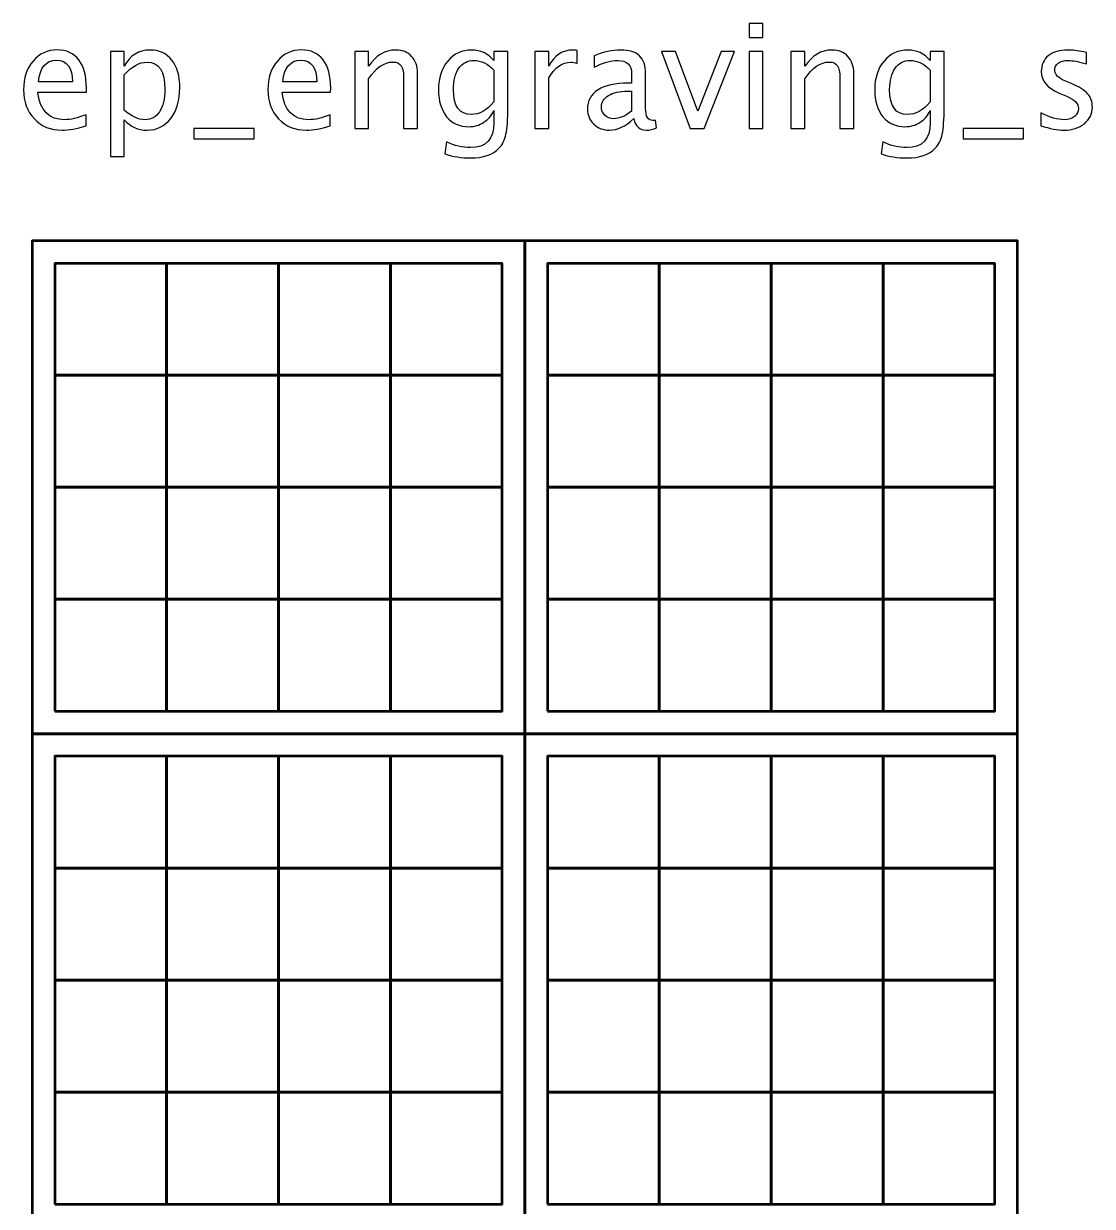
# Model space of a CAD drawing. Header units: centimetres. Extents: x -206 to 200, y -220 to 221.
# Drawn here: x -71 to 59.1, y 76.5 to 220.4 of the extents above; entities that cross this region are included whole.
import ezdxf

# ---------------------------------------------------------------- set-up
doc = ezdxf.new("R2010")
doc.units = ezdxf.units.CM
doc.header["$MEASUREMENT"] = 0
doc.layers.add('Layer 1', color=7, linetype='Continuous')

msp = doc.modelspace()

# ---------------------------------------------------------------- linework, layer by layer
at = {"layer": 'Layer 1', "color": 4, "lineweight": 53}
for points in [[(-70, 134), (-10, 134), (-10, 194), (-70, 194), (-70, 134)], [(-10, 134), (50, 134), (50, 194), (-10, 194), (-10, 134)], [(-67.25, 136.75), (-12.75, 136.75), (-12.75, 191.25), (-67.25, 191.25), (-67.25, 136.75)], [(-7.25, 136.75), (47.25, 136.75), (47.25, 191.25), (-7.25, 191.25), (-7.25, 136.75)], [(-70, 74), (-10, 74), (-10, 134), (-70, 134), (-70, 74)], [(-10, 74), (50, 74), (50, 134), (-10, 134), (-10, 74)], [(-67.25, 76.75), (-12.75, 76.75), (-12.75, 131.25), (-67.25, 131.25), (-67.25, 76.75)], [(-7.25, 76.75), (47.25, 76.75), (47.25, 131.25), (-7.25, 131.25), (-7.25, 76.75)]]:
    msp.add_lwpolyline(points, close=True, dxfattribs=at)
at = {"layer": 'Layer 1', "lineweight": 53}
for points in [[(-67.25, 177.625), (-53.625, 177.625), (-53.625, 191.25), (-67.25, 191.25), (-67.25, 177.625)], [(-53.625, 177.625), (-40, 177.625), (-40, 191.25), (-53.625, 191.25), (-53.625, 177.625)], [(-40, 177.625), (-26.375, 177.625), (-26.375, 191.25), (-40, 191.25), (-40, 177.625)], [(-26.375, 177.625), (-12.75, 177.625), (-12.75, 191.25), (-26.375, 191.25), (-26.375, 177.625)], [(-7.25, 177.625), (6.375, 177.625), (6.375, 191.25), (-7.25, 191.25), (-7.25, 177.625)], [(6.375, 177.625), (20, 177.625), (20, 191.25), (6.375, 191.25), (6.375, 177.625)], [(20, 177.625), (33.625, 177.625), (33.625, 191.25), (20, 191.25), (20, 177.625)], [(33.625, 177.625), (47.25, 177.625), (47.25, 191.25), (33.625, 191.25), (33.625, 177.625)], [(-67.25, 164), (-53.625, 164), (-53.625, 177.625), (-67.25, 177.625), (-67.25, 164)], [(-53.625, 164), (-40, 164), (-40, 177.625), (-53.625, 177.625), (-53.625, 164)], [(-40, 164), (-26.375, 164), (-26.375, 177.625), (-40, 177.625), (-40, 164)], [(-26.375, 164), (-12.75, 164), (-12.75, 177.625), (-26.375, 177.625), (-26.375, 164)], [(-7.25, 164), (6.375, 164), (6.375, 177.625), (-7.25, 177.625), (-7.25, 164)], [(6.375, 164), (20, 164), (20, 177.625), (6.375, 177.625), (6.375, 164)], [(20, 164), (33.625, 164), (33.625, 177.625), (20, 177.625), (20, 164)], [(33.625, 164), (47.25, 164), (47.25, 177.625), (33.625, 177.625), (33.625, 164)], [(-67.25, 150.375), (-53.625, 150.375), (-53.625, 164), (-67.25, 164), (-67.25, 150.375)], [(-53.625, 150.375), (-40, 150.375), (-40, 164), (-53.625, 164), (-53.625, 150.375)], [(-40, 150.375), (-26.375, 150.375), (-26.375, 164), (-40, 164), (-40, 150.375)], [(-26.375, 150.375), (-12.75, 150.375), (-12.75, 164), (-26.375, 164), (-26.375, 150.375)], [(-7.25, 150.375), (6.375, 150.375), (6.375, 164), (-7.25, 164), (-7.25, 150.375)], [(6.375, 150.375), (20, 150.375), (20, 164), (6.375, 164), (6.375, 150.375)], [(20, 150.375), (33.625, 150.375), (33.625, 164), (20, 164), (20, 150.375)], [(33.625, 150.375), (47.25, 150.375), (47.25, 164), (33.625, 164), (33.625, 150.375)], [(-67.25, 136.75), (-53.625, 136.75), (-53.625, 150.375), (-67.25, 150.375), (-67.25, 136.75)], [(-53.625, 136.75), (-40, 136.75), (-40, 150.375), (-53.625, 150.375), (-53.625, 136.75)], [(-40, 136.75), (-26.375, 136.75), (-26.375, 150.375), (-40, 150.375), (-40, 136.75)], [(-26.375, 136.75), (-12.75, 136.75), (-12.75, 150.375), (-26.375, 150.375), (-26.375, 136.75)], [(-7.25, 136.75), (6.375, 136.75), (6.375, 150.375), (-7.25, 150.375), (-7.25, 136.75)], [(6.375, 136.75), (20, 136.75), (20, 150.375), (6.375, 150.375), (6.375, 136.75)], [(20, 136.75), (33.625, 136.75), (33.625, 150.375), (20, 150.375), (20, 136.75)], [(33.625, 136.75), (47.25, 136.75), (47.25, 150.375), (33.625, 150.375), (33.625, 136.75)], [(-67.25, 117.625), (-53.625, 117.625), (-53.625, 131.25), (-67.25, 131.25), (-67.25, 117.625)], [(-53.625, 117.625), (-40, 117.625), (-40, 131.25), (-53.625, 131.25), (-53.625, 117.625)], [(-40, 117.625), (-26.375, 117.625), (-26.375, 131.25), (-40, 131.25), (-40, 117.625)], [(-26.375, 117.625), (-12.75, 117.625), (-12.75, 131.25), (-26.375, 131.25), (-26.375, 117.625)], [(-7.25, 117.625), (6.375, 117.625), (6.375, 131.25), (-7.25, 131.25), (-7.25, 117.625)], [(6.375, 117.625), (20, 117.625), (20, 131.25), (6.375, 131.25), (6.375, 117.625)], [(20, 117.625), (33.625, 117.625), (33.625, 131.25), (20, 131.25), (20, 117.625)], [(33.625, 117.625), (47.25, 117.625), (47.25, 131.25), (33.625, 131.25), (33.625, 117.625)], [(-67.25, 104), (-53.625, 104), (-53.625, 117.625), (-67.25, 117.625), (-67.25, 104)], [(-53.625, 104), (-40, 104), (-40, 117.625), (-53.625, 117.625), (-53.625, 104)], [(-40, 104), (-26.375, 104), (-26.375, 117.625), (-40, 117.625), (-40, 104)], [(-26.375, 104), (-12.75, 104), (-12.75, 117.625), (-26.375, 117.625), (-26.375, 104)], [(-7.25, 104), (6.375, 104), (6.375, 117.625), (-7.25, 117.625), (-7.25, 104)], [(6.375, 104), (20, 104), (20, 117.625), (6.375, 117.625), (6.375, 104)], [(20, 104), (33.625, 104), (33.625, 117.625), (20, 117.625), (20, 104)], [(33.625, 104), (47.25, 104), (47.25, 117.625), (33.625, 117.625), (33.625, 104)], [(-67.25, 90.375), (-53.625, 90.375), (-53.625, 104), (-67.25, 104), (-67.25, 90.375)], [(-53.625, 90.375), (-40, 90.375), (-40, 104), (-53.625, 104), (-53.625, 90.375)], [(-40, 90.375), (-26.375, 90.375), (-26.375, 104), (-40, 104), (-40, 90.375)], [(-26.375, 90.375), (-12.75, 90.375), (-12.75, 104), (-26.375, 104), (-26.375, 90.375)], [(-7.25, 90.375), (6.375, 90.375), (6.375, 104), (-7.25, 104), (-7.25, 90.375)], [(6.375, 90.375), (20, 90.375), (20, 104), (6.375, 104), (6.375, 90.375)], [(20, 90.375), (33.625, 90.375), (33.625, 104), (20, 104), (20, 90.375)], [(33.625, 90.375), (47.25, 90.375), (47.25, 104), (33.625, 104), (33.625, 90.375)], [(-67.25, 76.75), (-53.625, 76.75), (-53.625, 90.375), (-67.25, 90.375), (-67.25, 76.75)], [(-53.625, 76.75), (-40, 76.75), (-40, 90.375), (-53.625, 90.375), (-53.625, 76.75)], [(-40, 76.75), (-26.375, 76.75), (-26.375, 90.375), (-40, 90.375), (-40, 76.75)], [(-26.375, 76.75), (-12.75, 76.75), (-12.75, 90.375), (-26.375, 90.375), (-26.375, 76.75)], [(-7.25, 76.75), (6.375, 76.75), (6.375, 90.375), (-7.25, 90.375), (-7.25, 76.75)], [(6.375, 76.75), (20, 76.75), (20, 90.375), (6.375, 90.375), (6.375, 76.75)], [(20, 76.75), (33.625, 76.75), (33.625, 90.375), (20, 90.375), (20, 76.75)], [(33.625, 76.75), (47.25, 76.75), (47.25, 90.375), (33.625, 90.375), (33.625, 76.75)]]:
    msp.add_lwpolyline(points, close=True, dxfattribs=at)
at = {"layer": 'Layer 1'}
for points, knots in [([(17.30567, 218.73002), (17.30567, 218.73002), (17.30567, 220.42336), (17.30567, 220.42336), (17.30567, 220.42336), (17.30567, 220.42336), (18.99901, 220.42336), (18.99901, 220.42336), (18.99901, 220.42336), (18.99901, 220.42336), (18.99901, 218.73002), (18.99901, 218.73002), (18.99901, 218.73002), (18.99901, 218.73002), (17.30567, 218.73002), (17.30567, 218.73002)], [0, 0, 0, 0, 0.2, 0.2, 0.2, 0.2, 0.4, 0.4, 0.4, 0.4, 0.6, 0.6, 0.6, 0.6, 1, 1, 1, 1]), ([(-63.43929, 207.9703), (-64.577, 207.62928), (-65.55008, 207.45877), (-66.36146, 207.45877), (-66.36146, 207.45877), (-67.74612, 207.45877), (-68.87207, 207.91738), (-69.73931, 208.83167), (-69.73931, 208.83167), (-70.60656, 209.74595), (-71.04165, 210.93069), (-71.04165, 212.38884), (-71.04165, 212.38884), (-71.04165, 213.80289), (-70.65947, 214.96412), (-69.89218, 215.87252), (-69.89218, 215.87252), (-69.12489, 216.77799), (-68.14299, 217.23072), (-66.94649, 217.23072), (-66.94649, 217.23072), (-65.81466, 217.23072), (-64.93859, 216.82796), (-64.32123, 216.02245), (-64.32123, 216.02245), (-63.70387, 215.21694), (-63.39519, 214.0763), (-63.39519, 212.59757), (-63.39519, 212.59757), (-63.39519, 212.59757), (-63.40401, 212.08016), (-63.40401, 212.08016), (-63.40401, 212.08016), (-63.40401, 212.08016), (-69.31304, 212.08016), (-69.31304, 212.08016), (-69.31304, 212.08016), (-69.06609, 209.8459), (-67.97542, 208.72877), (-66.04396, 208.72877), (-66.04396, 208.72877), (-65.33547, 208.72877), (-64.46822, 208.92868), (-63.43929, 209.3285), (-63.43929, 209.3285), (-63.43929, 209.3285), (-63.43929, 207.9703), (-63.43929, 207.9703)], [0, 0, 0, 0, 0.076923077, 0.076923077, 0.076923077, 0.076923077, 0.153846154, 0.153846154, 0.153846154, 0.153846154, 0.230769231, 0.230769231, 0.230769231, 0.230769231, 0.307692308, 0.307692308, 0.307692308, 0.307692308, 0.384615385, 0.384615385, 0.384615385, 0.384615385, 0.461538462, 0.461538462, 0.461538462, 0.461538462, 0.538461538, 0.538461538, 0.538461538, 0.538461538, 0.615384615, 0.615384615, 0.615384615, 0.615384615, 0.692307692, 0.692307692, 0.692307692, 0.692307692, 0.769230769, 0.769230769, 0.769230769, 0.769230769, 0.846153846, 0.846153846, 0.846153846, 0.846153846, 1, 1, 1, 1]), ([(-69.22484, 213.35016), (-69.22484, 213.35016), (-65.09734, 213.35016), (-65.09734, 213.35016), (-65.09734, 213.35016), (-65.09734, 215.09053), (-65.74704, 215.96072), (-67.0435, 215.96072), (-67.0435, 215.96072), (-68.34878, 215.96072), (-69.07491, 215.09053), (-69.22484, 213.35016)], [0, 0, 0, 0, 0.25, 0.25, 0.25, 0.25, 0.5, 0.5, 0.5, 0.5, 1, 1, 1, 1]), ([(-60.47302, 204.26613), (-60.47302, 204.26613), (-60.47302, 217.01905), (-60.47302, 217.01905), (-60.47302, 217.01905), (-60.47302, 217.01905), (-58.77968, 217.01905), (-58.77968, 217.01905), (-58.77968, 217.01905), (-58.77968, 217.01905), (-58.77968, 215.25222), (-58.77968, 215.25222), (-58.77968, 215.25222), (-58.08589, 216.56044), (-57.04225, 217.21308), (-55.65172, 217.21308), (-55.65172, 217.21308), (-54.52577, 217.21308), (-53.64089, 216.80444), (-52.99413, 215.98424), (-52.99413, 215.98424), (-52.34737, 215.16403), (-52.02399, 214.04396), (-52.02399, 212.62403), (-52.02399, 212.62403), (-52.02399, 211.07769), (-52.39147, 209.82826), (-53.12348, 208.88164), (-53.12348, 208.88164), (-53.85549, 207.93208), (-54.81975, 207.45877), (-56.01332, 207.45877), (-56.01332, 207.45877), (-57.12163, 207.45877), (-58.04473, 207.88211), (-58.77968, 208.73171), (-58.77968, 208.73171), (-58.77968, 208.73171), (-58.77968, 204.26613), (-58.77968, 204.26613), (-58.77968, 204.26613), (-58.77968, 204.26613), (-60.47302, 204.26613), (-60.47302, 204.26613)], [0, 0, 0, 0, 0.083333333, 0.083333333, 0.083333333, 0.083333333, 0.166666667, 0.166666667, 0.166666667, 0.166666667, 0.25, 0.25, 0.25, 0.25, 0.333333333, 0.333333333, 0.333333333, 0.333333333, 0.416666667, 0.416666667, 0.416666667, 0.416666667, 0.5, 0.5, 0.5, 0.5, 0.583333333, 0.583333333, 0.583333333, 0.583333333, 0.666666667, 0.666666667, 0.666666667, 0.666666667, 0.75, 0.75, 0.75, 0.75, 0.833333333, 0.833333333, 0.833333333, 0.833333333, 1, 1, 1, 1]), ([(-33.69131, 207.9703), (-34.82902, 207.62928), (-35.8021, 207.45877), (-36.61348, 207.45877), (-36.61348, 207.45877), (-37.99814, 207.45877), (-39.12409, 207.91738), (-39.99133, 208.83167), (-39.99133, 208.83167), (-40.85858, 209.74595), (-41.29367, 210.93069), (-41.29367, 212.38884), (-41.29367, 212.38884), (-41.29367, 213.80289), (-40.91149, 214.96412), (-40.1442, 215.87252), (-40.1442, 215.87252), (-39.37691, 216.77799), (-38.39501, 217.23072), (-37.19851, 217.23072), (-37.19851, 217.23072), (-36.06668, 217.23072), (-35.19061, 216.82796), (-34.57325, 216.02245), (-34.57325, 216.02245), (-33.95589, 215.21694), (-33.64721, 214.0763), (-33.64721, 212.59757), (-33.64721, 212.59757), (-33.64721, 212.59757), (-33.65603, 212.08016), (-33.65603, 212.08016), (-33.65603, 212.08016), (-33.65603, 212.08016), (-39.56506, 212.08016), (-39.56506, 212.08016), (-39.56506, 212.08016), (-39.31811, 209.8459), (-38.22744, 208.72877), (-36.29598, 208.72877), (-36.29598, 208.72877), (-35.58749, 208.72877), (-34.72024, 208.92868), (-33.69131, 209.3285), (-33.69131, 209.3285), (-33.69131, 209.3285), (-33.69131, 207.9703), (-33.69131, 207.9703)], [0, 0, 0, 0, 0.076923077, 0.076923077, 0.076923077, 0.076923077, 0.153846154, 0.153846154, 0.153846154, 0.153846154, 0.230769231, 0.230769231, 0.230769231, 0.230769231, 0.307692308, 0.307692308, 0.307692308, 0.307692308, 0.384615385, 0.384615385, 0.384615385, 0.384615385, 0.461538462, 0.461538462, 0.461538462, 0.461538462, 0.538461538, 0.538461538, 0.538461538, 0.538461538, 0.615384615, 0.615384615, 0.615384615, 0.615384615, 0.692307692, 0.692307692, 0.692307692, 0.692307692, 0.769230769, 0.769230769, 0.769230769, 0.769230769, 0.846153846, 0.846153846, 0.846153846, 0.846153846, 1, 1, 1, 1]), ([(-39.47686, 213.35016), (-39.47686, 213.35016), (-35.34936, 213.35016), (-35.34936, 213.35016), (-35.34936, 213.35016), (-35.34936, 215.09053), (-35.99906, 215.96072), (-37.29552, 215.96072), (-37.29552, 215.96072), (-38.6008, 215.96072), (-39.32693, 215.09053), (-39.47686, 213.35016)], [0, 0, 0, 0, 0.25, 0.25, 0.25, 0.25, 0.5, 0.5, 0.5, 0.5, 1, 1, 1, 1]), ([(-30.72504, 207.67044), (-30.72504, 207.67044), (-30.72504, 217.01905), (-30.72504, 217.01905), (-30.72504, 217.01905), (-30.72504, 217.01905), (-29.0317, 217.01905), (-29.0317, 217.01905), (-29.0317, 217.01905), (-29.0317, 217.01905), (-29.0317, 215.25222), (-29.0317, 215.25222), (-29.0317, 215.25222), (-28.13506, 216.56044), (-27.03557, 217.21308), (-25.73617, 217.21308), (-25.73617, 217.21308), (-24.9189, 217.21308), (-24.2692, 216.95732), (-23.79001, 216.44285), (-23.79001, 216.44285), (-23.31082, 215.93132), (-23.06976, 215.24046), (-23.06976, 214.37616), (-23.06976, 214.37616), (-23.06976, 214.37616), (-23.06976, 207.67044), (-23.06976, 207.67044), (-23.06976, 207.67044), (-23.06976, 207.67044), (-24.76309, 207.67044), (-24.76309, 207.67044), (-24.76309, 207.67044), (-24.76309, 207.67044), (-24.76309, 213.82347), (-24.76309, 213.82347), (-24.76309, 213.82347), (-24.76309, 214.51727), (-24.86599, 215.01116), (-25.06883, 215.30514), (-25.06883, 215.30514), (-25.27462, 215.60206), (-25.6127, 215.74905), (-26.08601, 215.74905), (-26.08601, 215.74905), (-27.1267, 215.74905), (-28.1086, 215.06995), (-29.0317, 213.71176), (-29.0317, 213.71176), (-29.0317, 213.71176), (-29.0317, 207.67044), (-29.0317, 207.67044), (-29.0317, 207.67044), (-29.0317, 207.67044), (-30.72504, 207.67044), (-30.72504, 207.67044)], [0, 0, 0, 0, 0.066666667, 0.066666667, 0.066666667, 0.066666667, 0.133333333, 0.133333333, 0.133333333, 0.133333333, 0.2, 0.2, 0.2, 0.2, 0.266666667, 0.266666667, 0.266666667, 0.266666667, 0.333333333, 0.333333333, 0.333333333, 0.333333333, 0.4, 0.4, 0.4, 0.4, 0.466666667, 0.466666667, 0.466666667, 0.466666667, 0.533333333, 0.533333333, 0.533333333, 0.533333333, 0.6, 0.6, 0.6, 0.6, 0.666666667, 0.666666667, 0.666666667, 0.666666667, 0.733333333, 0.733333333, 0.733333333, 0.733333333, 0.8, 0.8, 0.8, 0.8, 0.866666667, 0.866666667, 0.866666667, 0.866666667, 1, 1, 1, 1]), ([(-19.74189, 204.566), (-19.74189, 204.566), (-19.54198, 206.03002), (-19.54198, 206.03002), (-19.54198, 206.03002), (-18.56008, 205.57141), (-17.587, 205.34211), (-16.62569, 205.34211), (-16.62569, 205.34211), (-14.71775, 205.34211), (-13.76231, 206.3534), (-13.76231, 208.37306), (-13.76231, 208.37306), (-13.76231, 208.37306), (-13.76231, 209.84296), (-13.76231, 209.84296), (-13.76231, 209.84296), (-14.05629, 209.22266), (-14.47374, 208.74347), (-15.01761, 208.39951), (-15.01761, 208.39951), (-15.56147, 208.05556), (-16.16707, 207.88211), (-16.83441, 207.88211), (-16.83441, 207.88211), (-17.96624, 207.88211), (-18.86288, 208.2878), (-19.52434, 209.09919), (-19.52434, 209.09919), (-20.1858, 209.91058), (-20.518, 211.01007), (-20.518, 212.39766), (-20.518, 212.39766), (-20.518, 213.81759), (-20.1417, 214.97588), (-19.38911, 215.87252), (-19.38911, 215.87252), (-18.63358, 216.76623), (-17.6605, 217.21308), (-16.464, 217.21308), (-16.464, 217.21308), (-15.41742, 217.21308), (-14.5149, 216.78975), (-13.76231, 215.94014), (-13.76231, 215.94014), (-13.76231, 215.94014), (-13.76231, 217.01905), (-13.76231, 217.01905), (-13.76231, 217.01905), (-13.76231, 217.01905), (-12.06897, 217.01905), (-12.06897, 217.01905), (-12.06897, 217.01905), (-12.06897, 217.01905), (-12.06897, 210.2222), (-12.06897, 210.2222), (-12.06897, 210.2222), (-12.06897, 208.76111), (-12.14541, 207.67926), (-12.29828, 206.97664), (-12.29828, 206.97664), (-12.44821, 206.27403), (-12.73631, 205.69782), (-13.15376, 205.25097), (-13.15376, 205.25097), (-13.8946, 204.46604), (-15.05288, 204.07211), (-16.62569, 204.07211), (-16.62569, 204.07211), (-17.7046, 204.07211), (-18.74235, 204.23674), (-19.74189, 204.566)], [0, 0, 0, 0, 0.052631579, 0.052631579, 0.052631579, 0.052631579, 0.105263158, 0.105263158, 0.105263158, 0.105263158, 0.157894737, 0.157894737, 0.157894737, 0.157894737, 0.210526316, 0.210526316, 0.210526316, 0.210526316, 0.263157895, 0.263157895, 0.263157895, 0.263157895, 0.315789474, 0.315789474, 0.315789474, 0.315789474, 0.368421053, 0.368421053, 0.368421053, 0.368421053, 0.421052632, 0.421052632, 0.421052632, 0.421052632, 0.473684211, 0.473684211, 0.473684211, 0.473684211, 0.526315789, 0.526315789, 0.526315789, 0.526315789, 0.578947368, 0.578947368, 0.578947368, 0.578947368, 0.631578947, 0.631578947, 0.631578947, 0.631578947, 0.684210526, 0.684210526, 0.684210526, 0.684210526, 0.736842105, 0.736842105, 0.736842105, 0.736842105, 0.789473684, 0.789473684, 0.789473684, 0.789473684, 0.842105263, 0.842105263, 0.842105263, 0.842105263, 0.894736842, 0.894736842, 0.894736842, 0.894736842, 1, 1, 1, 1]), ([(-13.76231, 210.90424), (-13.76231, 210.90424), (-13.76231, 214.78185), (-13.76231, 214.78185), (-13.76231, 214.78185), (-14.50902, 215.55502), (-15.32335, 215.94308), (-16.20235, 215.94308), (-16.20235, 215.94308), (-16.98434, 215.94308), (-17.59582, 215.63146), (-18.0368, 215.00528), (-18.0368, 215.00528), (-18.48071, 214.38204), (-18.70119, 213.51479), (-18.70119, 212.40942), (-18.70119, 212.40942), (-18.70119, 210.37801), (-17.98094, 209.36377), (-16.53749, 209.36377), (-16.53749, 209.36377), (-15.55559, 209.36377), (-14.62955, 209.87824), (-13.76231, 210.90424)], [0, 0, 0, 0, 0.142857143, 0.142857143, 0.142857143, 0.142857143, 0.285714286, 0.285714286, 0.285714286, 0.285714286, 0.428571429, 0.428571429, 0.428571429, 0.428571429, 0.571428571, 0.571428571, 0.571428571, 0.571428571, 0.714285714, 0.714285714, 0.714285714, 0.714285714, 1, 1, 1, 1]), ([(-8.77932, 207.67044), (-8.77932, 207.67044), (-8.77932, 217.01905), (-8.77932, 217.01905), (-8.77932, 217.01905), (-8.77932, 217.01905), (-7.08598, 217.01905), (-7.08598, 217.01905), (-7.08598, 217.01905), (-7.08598, 217.01905), (-7.08598, 215.25222), (-7.08598, 215.25222), (-7.08598, 215.25222), (-6.41277, 216.56044), (-5.43675, 217.21308), (-4.15499, 217.21308), (-4.15499, 217.21308), (-3.98154, 217.21308), (-3.79927, 217.19838), (-3.61112, 217.16898), (-3.61112, 217.16898), (-3.61112, 217.16898), (-3.61112, 215.58442), (-3.61112, 215.58442), (-3.61112, 215.58442), (-3.9051, 215.68144), (-4.16381, 215.73141), (-4.38723, 215.73141), (-4.38723, 215.73141), (-5.46321, 215.73141), (-6.36279, 215.09641), (-7.08598, 213.82347), (-7.08598, 213.82347), (-7.08598, 213.82347), (-7.08598, 207.67044), (-7.08598, 207.67044), (-7.08598, 207.67044), (-7.08598, 207.67044), (-8.77932, 207.67044), (-8.77932, 207.67044)], [0, 0, 0, 0, 0.090909091, 0.090909091, 0.090909091, 0.090909091, 0.181818182, 0.181818182, 0.181818182, 0.181818182, 0.272727273, 0.272727273, 0.272727273, 0.272727273, 0.363636364, 0.363636364, 0.363636364, 0.363636364, 0.454545455, 0.454545455, 0.454545455, 0.454545455, 0.545454545, 0.545454545, 0.545454545, 0.545454545, 0.636363636, 0.636363636, 0.636363636, 0.636363636, 0.727272727, 0.727272727, 0.727272727, 0.727272727, 0.818181818, 0.818181818, 0.818181818, 0.818181818, 1, 1, 1, 1]), ([(3.25629, 208.86107), (2.23911, 207.9262), (1.26016, 207.45877), (0.31941, 207.45877), (0.31941, 207.45877), (-0.45376, 207.45877), (-1.09758, 207.69984), (-1.60616, 208.18491), (-1.60616, 208.18491), (-2.11769, 208.66998), (-2.37346, 209.28146), (-2.37346, 210.01935), (-2.37346, 210.01935), (-2.37346, 211.03947), (-1.94424, 211.8244), (-1.08582, 212.3712), (-1.08582, 212.3712), (-0.22739, 212.91801), (1.00439, 213.19141), (2.60953, 213.19141), (2.60953, 213.19141), (2.60953, 213.19141), (3.00641, 213.19141), (3.00641, 213.19141), (3.00641, 213.19141), (3.00641, 213.19141), (3.00641, 214.31736), (3.00641, 214.31736), (3.00641, 214.31736), (3.00641, 215.40215), (2.44196, 215.94308), (1.31013, 215.94308), (1.31013, 215.94308), (0.43407, 215.94308), (-0.52431, 215.66674), (-1.56207, 215.11405), (-1.56207, 215.11405), (-1.56207, 215.11405), (-1.56207, 216.50752), (-1.56207, 216.50752), (-1.56207, 216.50752), (-0.42142, 216.97789), (0.65455, 217.21308), (1.66291, 217.21308), (1.66291, 217.21308), (2.70067, 217.21308), (3.46796, 216.97789), (3.95891, 216.50458), (3.95891, 216.50458), (4.45279, 216.03127), (4.69974, 215.3022), (4.69974, 214.31736), (4.69974, 214.31736), (4.69974, 214.31736), (4.69974, 210.09285), (4.69974, 210.09285), (4.69974, 210.09285), (4.69974, 209.12565), (4.99666, 208.64058), (5.59344, 208.64058), (5.59344, 208.64058), (5.66694, 208.64058), (5.77571, 208.65234), (5.91976, 208.67586), (5.91976, 208.67586), (5.91976, 208.67586), (6.04029, 207.73512), (6.04029, 207.73512), (6.04029, 207.73512), (5.65518, 207.54991), (5.23185, 207.45877), (4.76735, 207.45877), (4.76735, 207.45877), (3.97654, 207.45877), (3.47384, 207.9262), (3.25629, 208.86107)], [0, 0, 0, 0, 0.05, 0.05, 0.05, 0.05, 0.1, 0.1, 0.1, 0.1, 0.15, 0.15, 0.15, 0.15, 0.2, 0.2, 0.2, 0.2, 0.25, 0.25, 0.25, 0.25, 0.3, 0.3, 0.3, 0.3, 0.35, 0.35, 0.35, 0.35, 0.4, 0.4, 0.4, 0.4, 0.45, 0.45, 0.45, 0.45, 0.5, 0.5, 0.5, 0.5, 0.55, 0.55, 0.55, 0.55, 0.6, 0.6, 0.6, 0.6, 0.65, 0.65, 0.65, 0.65, 0.7, 0.7, 0.7, 0.7, 0.75, 0.75, 0.75, 0.75, 0.8, 0.8, 0.8, 0.8, 0.85, 0.85, 0.85, 0.85, 0.9, 0.9, 0.9, 0.9, 1, 1, 1, 1]), ([(10.1237, 207.67044), (10.1237, 207.67044), (6.64296, 217.01905), (6.64296, 217.01905), (6.64296, 217.01905), (6.64296, 217.01905), (8.33629, 217.01905), (8.33629, 217.01905), (8.33629, 217.01905), (8.33629, 217.01905), (11.04974, 209.75477), (11.04974, 209.75477), (11.04974, 209.75477), (11.04974, 209.75477), (13.92194, 217.01905), (13.92194, 217.01905), (13.92194, 217.01905), (13.92194, 217.01905), (15.51532, 217.01905), (15.51532, 217.01905), (15.51532, 217.01905), (15.51532, 217.01905), (11.81997, 207.67044), (11.81997, 207.67044), (11.81997, 207.67044), (11.81997, 207.67044), (10.1237, 207.67044), (10.1237, 207.67044)], [0, 0, 0, 0, 0.125, 0.125, 0.125, 0.125, 0.25, 0.25, 0.25, 0.25, 0.375, 0.375, 0.375, 0.375, 0.5, 0.5, 0.5, 0.5, 0.625, 0.625, 0.625, 0.625, 0.75, 0.75, 0.75, 0.75, 1, 1, 1, 1]), ([(17.30567, 207.67044), (17.30567, 207.67044), (17.30567, 217.01905), (17.30567, 217.01905), (17.30567, 217.01905), (17.30567, 217.01905), (18.99901, 217.01905), (18.99901, 217.01905), (18.99901, 217.01905), (18.99901, 217.01905), (18.99901, 207.67044), (18.99901, 207.67044), (18.99901, 207.67044), (18.99901, 207.67044), (17.30567, 207.67044), (17.30567, 207.67044)], [0, 0, 0, 0, 0.2, 0.2, 0.2, 0.2, 0.4, 0.4, 0.4, 0.4, 0.6, 0.6, 0.6, 0.6, 1, 1, 1, 1]), ([(22.40331, 207.67044), (22.40331, 207.67044), (22.40331, 217.01905), (22.40331, 217.01905), (22.40331, 217.01905), (22.40331, 217.01905), (24.09665, 217.01905), (24.09665, 217.01905), (24.09665, 217.01905), (24.09665, 217.01905), (24.09665, 215.25222), (24.09665, 215.25222), (24.09665, 215.25222), (24.99329, 216.56044), (26.09278, 217.21308), (27.39218, 217.21308), (27.39218, 217.21308), (28.20945, 217.21308), (28.85915, 216.95732), (29.33834, 216.44285), (29.33834, 216.44285), (29.81753, 215.93132), (30.05859, 215.24046), (30.05859, 214.37616), (30.05859, 214.37616), (30.05859, 214.37616), (30.05859, 207.67044), (30.05859, 207.67044), (30.05859, 207.67044), (30.05859, 207.67044), (28.36526, 207.67044), (28.36526, 207.67044), (28.36526, 207.67044), (28.36526, 207.67044), (28.36526, 213.82347), (28.36526, 213.82347), (28.36526, 213.82347), (28.36526, 214.51727), (28.26236, 215.01116), (28.05952, 215.30514), (28.05952, 215.30514), (27.85373, 215.60206), (27.51565, 215.74905), (27.04234, 215.74905), (27.04234, 215.74905), (26.00165, 215.74905), (25.01975, 215.06995), (24.09665, 213.71176), (24.09665, 213.71176), (24.09665, 213.71176), (24.09665, 207.67044), (24.09665, 207.67044), (24.09665, 207.67044), (24.09665, 207.67044), (22.40331, 207.67044), (22.40331, 207.67044)], [0, 0, 0, 0, 0.066666667, 0.066666667, 0.066666667, 0.066666667, 0.133333333, 0.133333333, 0.133333333, 0.133333333, 0.2, 0.2, 0.2, 0.2, 0.266666667, 0.266666667, 0.266666667, 0.266666667, 0.333333333, 0.333333333, 0.333333333, 0.333333333, 0.4, 0.4, 0.4, 0.4, 0.466666667, 0.466666667, 0.466666667, 0.466666667, 0.533333333, 0.533333333, 0.533333333, 0.533333333, 0.6, 0.6, 0.6, 0.6, 0.666666667, 0.666666667, 0.666666667, 0.666666667, 0.733333333, 0.733333333, 0.733333333, 0.733333333, 0.8, 0.8, 0.8, 0.8, 0.866666667, 0.866666667, 0.866666667, 0.866666667, 1, 1, 1, 1]), ([(33.38646, 204.566), (33.38646, 204.566), (33.58637, 206.03002), (33.58637, 206.03002), (33.58637, 206.03002), (34.56827, 205.57141), (35.54135, 205.34211), (36.50266, 205.34211), (36.50266, 205.34211), (38.4106, 205.34211), (39.36604, 206.3534), (39.36604, 208.37306), (39.36604, 208.37306), (39.36604, 208.37306), (39.36604, 209.84296), (39.36604, 209.84296), (39.36604, 209.84296), (39.07206, 209.22266), (38.65461, 208.74347), (38.11074, 208.39951), (38.11074, 208.39951), (37.56688, 208.05556), (36.96128, 207.88211), (36.29394, 207.88211), (36.29394, 207.88211), (35.16211, 207.88211), (34.26547, 208.2878), (33.60401, 209.09919), (33.60401, 209.09919), (32.94255, 209.91058), (32.61035, 211.01007), (32.61035, 212.39766), (32.61035, 212.39766), (32.61035, 213.81759), (32.98665, 214.97588), (33.73924, 215.87252), (33.73924, 215.87252), (34.49477, 216.76623), (35.46785, 217.21308), (36.66435, 217.21308), (36.66435, 217.21308), (37.71093, 217.21308), (38.61345, 216.78975), (39.36604, 215.94014), (39.36604, 215.94014), (39.36604, 215.94014), (39.36604, 217.01905), (39.36604, 217.01905), (39.36604, 217.01905), (39.36604, 217.01905), (41.05938, 217.01905), (41.05938, 217.01905), (41.05938, 217.01905), (41.05938, 217.01905), (41.05938, 210.2222), (41.05938, 210.2222), (41.05938, 210.2222), (41.05938, 208.76111), (40.98294, 207.67926), (40.83007, 206.97664), (40.83007, 206.97664), (40.68014, 206.27403), (40.39204, 205.69782), (39.97459, 205.25097), (39.97459, 205.25097), (39.23375, 204.46604), (38.07547, 204.07211), (36.50266, 204.07211), (36.50266, 204.07211), (35.42375, 204.07211), (34.386, 204.23674), (33.38646, 204.566)], [0, 0, 0, 0, 0.052631579, 0.052631579, 0.052631579, 0.052631579, 0.105263158, 0.105263158, 0.105263158, 0.105263158, 0.157894737, 0.157894737, 0.157894737, 0.157894737, 0.210526316, 0.210526316, 0.210526316, 0.210526316, 0.263157895, 0.263157895, 0.263157895, 0.263157895, 0.315789474, 0.315789474, 0.315789474, 0.315789474, 0.368421053, 0.368421053, 0.368421053, 0.368421053, 0.421052632, 0.421052632, 0.421052632, 0.421052632, 0.473684211, 0.473684211, 0.473684211, 0.473684211, 0.526315789, 0.526315789, 0.526315789, 0.526315789, 0.578947368, 0.578947368, 0.578947368, 0.578947368, 0.631578947, 0.631578947, 0.631578947, 0.631578947, 0.684210526, 0.684210526, 0.684210526, 0.684210526, 0.736842105, 0.736842105, 0.736842105, 0.736842105, 0.789473684, 0.789473684, 0.789473684, 0.789473684, 0.842105263, 0.842105263, 0.842105263, 0.842105263, 0.894736842, 0.894736842, 0.894736842, 0.894736842, 1, 1, 1, 1]), ([(39.36604, 210.90424), (39.36604, 210.90424), (39.36604, 214.78185), (39.36604, 214.78185), (39.36604, 214.78185), (38.61933, 215.55502), (37.805, 215.94308), (36.926, 215.94308), (36.926, 215.94308), (36.14401, 215.94308), (35.53253, 215.63146), (35.09155, 215.00528), (35.09155, 215.00528), (34.64764, 214.38204), (34.42716, 213.51479), (34.42716, 212.40942), (34.42716, 212.40942), (34.42716, 210.37801), (35.14741, 209.36377), (36.59086, 209.36377), (36.59086, 209.36377), (37.57276, 209.36377), (38.4988, 209.87824), (39.36604, 210.90424)], [0, 0, 0, 0, 0.142857143, 0.142857143, 0.142857143, 0.142857143, 0.285714286, 0.285714286, 0.285714286, 0.285714286, 0.428571429, 0.428571429, 0.428571429, 0.428571429, 0.571428571, 0.571428571, 0.571428571, 0.571428571, 0.714285714, 0.714285714, 0.714285714, 0.714285714, 1, 1, 1, 1]), ([(52.83333, 208.00558), (52.83333, 208.00558), (52.83333, 209.5578), (52.83333, 209.5578), (52.83333, 209.5578), (53.94164, 209.00512), (54.90296, 208.72877), (55.72317, 208.72877), (55.72317, 208.72877), (56.21118, 208.72877), (56.61688, 208.86107), (56.93732, 209.12565), (56.93732, 209.12565), (57.25776, 209.38729), (57.41945, 209.71655), (57.41945, 210.11343), (57.41945, 210.11343), (57.41945, 210.69257), (56.96965, 211.17176), (56.07007, 211.551), (56.07007, 211.551), (56.07007, 211.551), (55.07935, 211.97139), (55.07935, 211.97139), (55.07935, 211.97139), (53.61827, 212.57699), (52.88625, 213.45306), (52.88625, 214.59076), (52.88625, 214.59076), (52.88625, 215.40509), (53.17435, 216.04597), (53.75056, 216.5134), (53.75056, 216.5134), (54.32676, 216.98083), (55.11757, 217.21308), (56.12005, 217.21308), (56.12005, 217.21308), (56.64039, 217.21308), (57.28715, 217.14252), (58.05445, 216.99847), (58.05445, 216.99847), (58.05445, 216.99847), (58.40722, 216.93086), (58.40722, 216.93086), (58.40722, 216.93086), (58.40722, 216.93086), (58.40722, 215.51975), (58.40722, 215.51975), (58.40722, 215.51975), (57.46354, 215.80197), (56.71095, 215.94308), (56.14945, 215.94308), (56.14945, 215.94308), (55.65556, 215.94308), (55.26456, 215.83431), (54.96764, 215.6197), (54.96764, 215.6197), (54.67366, 215.40509), (54.52667, 215.11699), (54.52667, 214.75539), (54.52667, 214.75539), (54.52667, 214.24681), (54.93824, 213.81465), (55.76433, 213.46482), (55.76433, 213.46482), (55.76433, 213.46482), (56.57866, 213.12086), (56.57866, 213.12086), (56.57866, 213.12086), (57.50176, 212.7328), (58.1544, 212.32123), (58.53658, 211.88907), (58.53658, 211.88907), (58.92169, 211.45692), (59.11278, 210.916), (59.11278, 210.26924), (59.11278, 210.26924), (59.11278, 209.44903), (58.7894, 208.77581), (58.1397, 208.24958), (58.1397, 208.24958), (57.49294, 207.72336), (56.66391, 207.45877), (55.65556, 207.45877), (55.65556, 207.45877), (54.87945, 207.45877), (53.94164, 207.64104), (52.83333, 208.00558)], [0, 0, 0, 0, 0.043478261, 0.043478261, 0.043478261, 0.043478261, 0.086956522, 0.086956522, 0.086956522, 0.086956522, 0.130434783, 0.130434783, 0.130434783, 0.130434783, 0.173913043, 0.173913043, 0.173913043, 0.173913043, 0.217391304, 0.217391304, 0.217391304, 0.217391304, 0.260869565, 0.260869565, 0.260869565, 0.260869565, 0.304347826, 0.304347826, 0.304347826, 0.304347826, 0.347826087, 0.347826087, 0.347826087, 0.347826087, 0.391304348, 0.391304348, 0.391304348, 0.391304348, 0.434782609, 0.434782609, 0.434782609, 0.434782609, 0.47826087, 0.47826087, 0.47826087, 0.47826087, 0.52173913, 0.52173913, 0.52173913, 0.52173913, 0.565217391, 0.565217391, 0.565217391, 0.565217391, 0.608695652, 0.608695652, 0.608695652, 0.608695652, 0.652173913, 0.652173913, 0.652173913, 0.652173913, 0.695652174, 0.695652174, 0.695652174, 0.695652174, 0.739130435, 0.739130435, 0.739130435, 0.739130435, 0.782608696, 0.782608696, 0.782608696, 0.782608696, 0.826086957, 0.826086957, 0.826086957, 0.826086957, 0.869565217, 0.869565217, 0.869565217, 0.869565217, 0.913043478, 0.913043478, 0.913043478, 0.913043478, 1, 1, 1, 1]), ([(-58.77968, 209.89882), (-57.90656, 209.11977), (-57.07459, 208.72877), (-56.28378, 208.72877), (-56.28378, 208.72877), (-55.50473, 208.72877), (-54.90207, 209.05509), (-54.47873, 209.70479), (-54.47873, 209.70479), (-54.05246, 210.35449), (-53.84079, 211.26877), (-53.84079, 212.45058), (-53.84079, 212.45058), (-53.84079, 214.6378), (-54.56399, 215.73141), (-56.01038, 215.73141), (-56.01038, 215.73141), (-56.957, 215.73141), (-57.8801, 215.21988), (-58.77968, 214.19389), (-58.77968, 214.19389), (-58.77968, 214.19389), (-58.77968, 209.89882), (-58.77968, 209.89882)], [0, 0, 0, 0, 0.142857143, 0.142857143, 0.142857143, 0.142857143, 0.285714286, 0.285714286, 0.285714286, 0.285714286, 0.428571429, 0.428571429, 0.428571429, 0.428571429, 0.571428571, 0.571428571, 0.571428571, 0.571428571, 0.714285714, 0.714285714, 0.714285714, 0.714285714, 1, 1, 1, 1]), ([(3.00641, 209.78417), (3.00641, 209.78417), (3.00641, 212.186), (3.00641, 212.186), (3.00641, 212.186), (3.00641, 212.186), (2.46254, 212.20363), (2.46254, 212.20363), (2.46254, 212.20363), (1.5218, 212.20363), (0.76333, 212.03019), (0.18418, 211.68329), (0.18418, 211.68329), (-0.39202, 211.33345), (-0.68012, 210.8719), (-0.68012, 210.29569), (-0.68012, 210.29569), (-0.68012, 209.89294), (-0.53607, 209.55192), (-0.25091, 209.27264), (-0.25091, 209.27264), (0.03719, 208.99336), (0.38703, 208.85225), (0.80154, 208.85225), (0.80154, 208.85225), (1.5071, 208.85225), (2.24205, 209.16387), (3.00641, 209.78417)], [0, 0, 0, 0, 0.125, 0.125, 0.125, 0.125, 0.25, 0.25, 0.25, 0.25, 0.375, 0.375, 0.375, 0.375, 0.5, 0.5, 0.5, 0.5, 0.625, 0.625, 0.625, 0.625, 0.75, 0.75, 0.75, 0.75, 1, 1, 1, 1]), ([(-50.32478, 206.40044), (-50.32478, 206.40044), (-50.32478, 207.67044), (-50.32478, 207.67044), (-50.32478, 207.67044), (-50.32478, 207.67044), (-42.987, 207.67044), (-42.987, 207.67044), (-42.987, 207.67044), (-42.987, 207.67044), (-42.987, 206.40044), (-42.987, 206.40044), (-42.987, 206.40044), (-42.987, 206.40044), (-50.32478, 206.40044), (-50.32478, 206.40044)], [0, 0, 0, 0, 0.2, 0.2, 0.2, 0.2, 0.4, 0.4, 0.4, 0.4, 0.6, 0.6, 0.6, 0.6, 1, 1, 1, 1]), ([(43.39653, 206.40044), (43.39653, 206.40044), (43.39653, 207.67044), (43.39653, 207.67044), (43.39653, 207.67044), (43.39653, 207.67044), (50.73431, 207.67044), (50.73431, 207.67044), (50.73431, 207.67044), (50.73431, 207.67044), (50.73431, 206.40044), (50.73431, 206.40044), (50.73431, 206.40044), (50.73431, 206.40044), (43.39653, 206.40044), (43.39653, 206.40044)], [0, 0, 0, 0, 0.2, 0.2, 0.2, 0.2, 0.4, 0.4, 0.4, 0.4, 0.6, 0.6, 0.6, 0.6, 1, 1, 1, 1])]:
    msp.add_open_spline(points, degree=3, knots=knots, dxfattribs=at)

doc.saveas('drawing.dxf')
